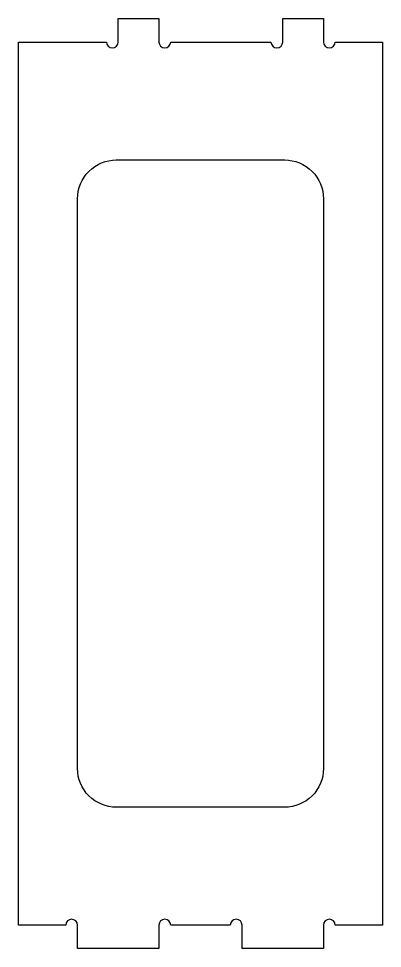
# Model space of a CAD drawing. Extents: x 742 to 930, y 738 to 1218.
import ezdxf

# ---------------------------------------------------------------- set-up
doc = ezdxf.new("R2010")
doc.units = 0

# ---------------------------------------------------------------- blocks, each defined once
blk = doc.blocks.new('SKETCH')
at = {"layer": 'renforts', "color": 7}
for points in [[(772.55, 738), (772.55, 750, 1), (766.45, 750), (742.1, 750), (742.1, 1205.95), (787.45, 1205.95, 1), (793.55, 1205.95), (793.55, 1218.05), (814.55, 1218.05), (814.55, 1205.95, 1), (820.65, 1205.95), (872.45, 1205.95, 0.999988), (878.55, 1205.95), (878.55, 1218.05), (899.55, 1218.05), (899.55, 1205.95, 1), (905.65, 1205.95), (930, 1205.95), (930, 750), (905.65, 750, 1), (899.55, 750), (899.55, 738), (857.55, 738), (857.55, 750, 1), (851.45, 750), (820.65, 750, 1), (814.55, 750), (814.55, 738)], [(879.55, 810.9), (792.55, 810.9, -0.414214), (772.55, 830.9), (772.55, 1125.05, -0.414214), (792.55, 1145.05), (879.55, 1145.05, -0.414214), (899.55, 1125.05), (899.55, 830.9, -0.414214)]]:
    blk.add_lwpolyline(points, format="xyb", close=True, dxfattribs=at)

msp = doc.modelspace()

# ---------------------------------------------------------------- block references
at = {"layer": 'renforts', "color": 7}
msp.add_blockref('SKETCH', (0, 0), dxfattribs=at)

doc.saveas('drawing.dxf')
